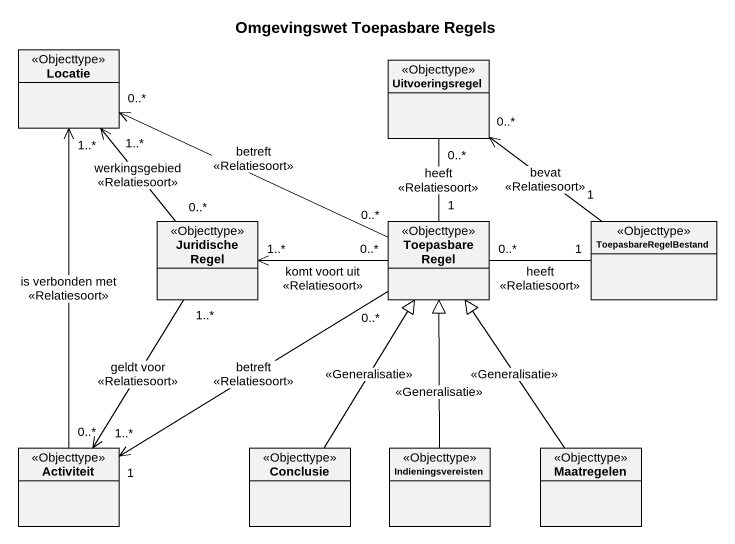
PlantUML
@startuml
title Omgevingswet Toepasbare Regels
hide circle
hide empty members
class Locatie <<Objecttype>>
class Uitvoeringsregel <<Objecttype>>
class "Juridische Regel" as Juridische_Regel <<Objecttype>>
class "Toepasbare Regel" as Toepasbare_Regel <<Objecttype>>
class ToepasbareRegelBestand <<Objecttype>>
class Activiteit <<Objecttype>>
class Conclusie <<Objecttype>>
class Indieningsvereisten <<Objecttype>>
class Maatregelen <<Objecttype>>
Juridische_Regel "0..*" -up-> "1..*" Locatie : werkingsgebied\n<<Relatiesoort>>
Juridische_Regel "1..*" --> "1..*" Activiteit : geldt voor\n<<Relatiesoort>>
Toepasbare_Regel "0..*" -left-> "0..*" Locatie : betreft\n<<Relatiesoort>>
Toepasbare_Regel "1" -up- "0..*" Uitvoeringsregel : heeft\n<<Relatiesoort>>
Toepasbare_Regel "0..*" -left-> "1..*" Juridische_Regel : komt voort uit\n<<Relatiesoort>>
Toepasbare_Regel "0..*" -right- "1" ToepasbareRegelBestand : heeft\n<<Relatiesoort>>
Toepasbare_Regel "0..*" --> "1" Activiteit : betreft\n<<Relatiesoort>>
ToepasbareRegelBestand "1" -up-> "0..*" Uitvoeringsregel : bevat\n<<Relatiesoort>>
Activiteit "0..*" -up-> "1..*" Locatie : is verbonden met\n<<Relatiesoort>>
Conclusie -up-|> Toepasbare_Regel : <<Generalisatie>>
Indieningsvereisten -up-|> Toepasbare_Regel : <<Generalisatie>>
Maatregelen -up-|> Toepasbare_Regel : <<Generalisatie>>
@enduml
